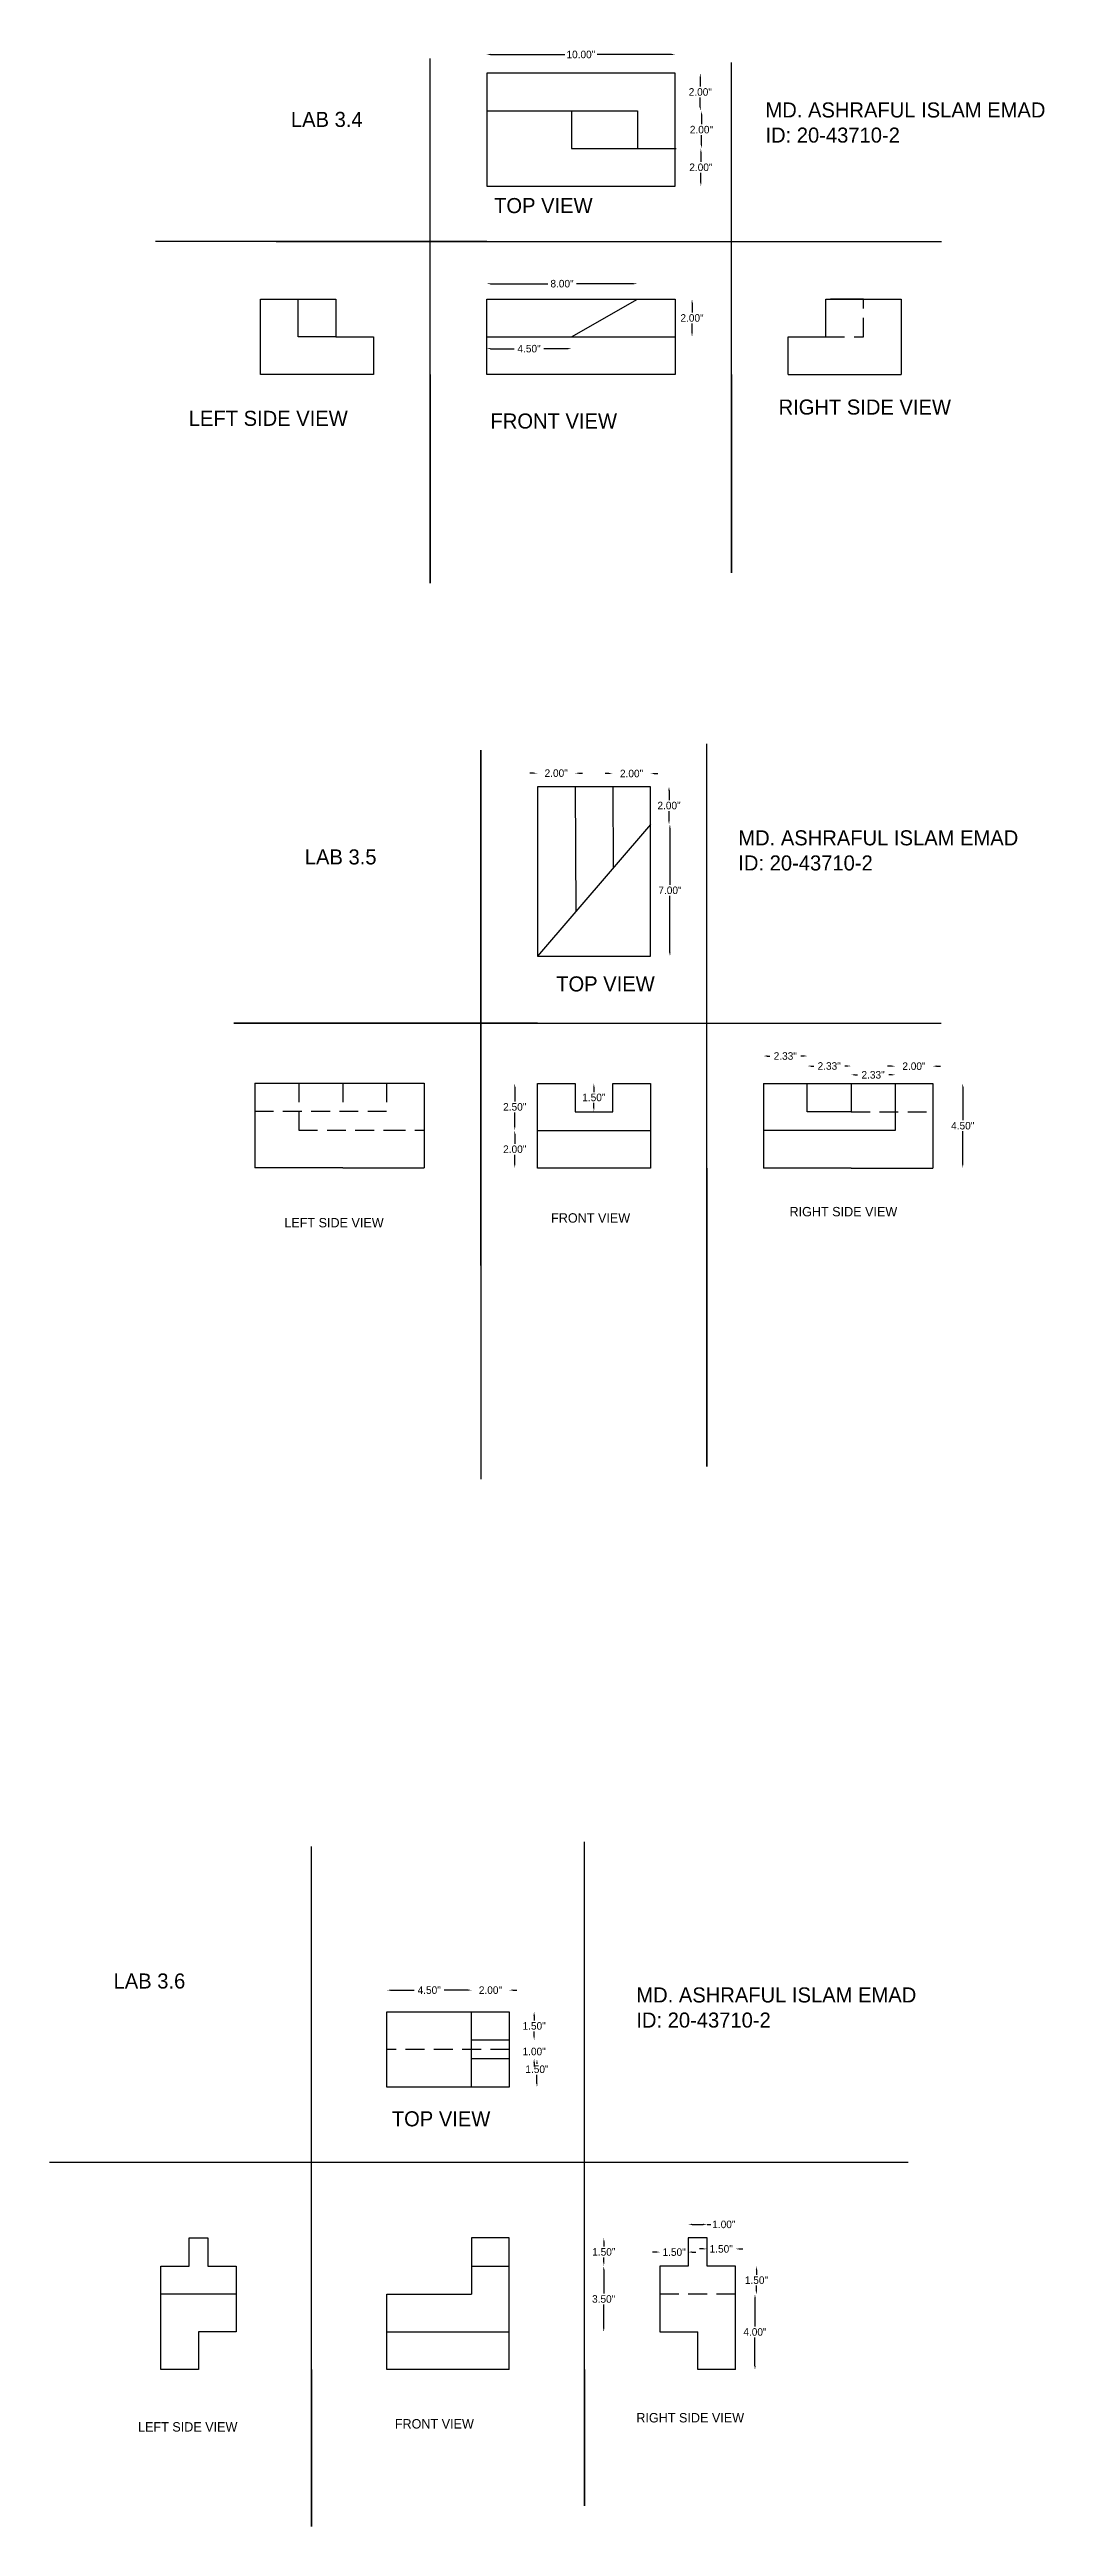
# Model space of a CAD drawing. Header units: inches. Extents: x 10 to 71, y -248 to 24.
# Drawn here: x 10.2 to 63, y -247.7 to -116.2 of the extents above; entities that cross this region are included whole.
import ezdxf

# ---------------------------------------------------------------- set-up
doc = ezdxf.new("R2010")
doc.units = ezdxf.units.IN
doc.header["$MEASUREMENT"] = 0
doc.linetypes.add('DASHEDX2', pattern=[1.5, 1, -0.5])
doc.dimstyles.get("Standard").update_dxf_attribs({"dimtxt": 0.4, "dimasz": 0.2, "dimexe": 0.18, "dimexo": 0.0625, "dimgap": 0.09, "dimtad": 0, "dimtih": 1, "dimtoh": 1, "dimzin": 0, "dimdsep": 46, "dimlunit": 3, "dimtxsty": 'Standard', "dimcen": 0.09, "dimse1": 1, "dimse2": 1, "dimclrt": 3, "dimadec": 0, "dimazin": 0, "dimtfac": 1, "dimtofl": 0, "dimtmove": 0, "dimatfit": 3, "dimfxl": 1, "dimtfillclr": 5, "dimtolj": 1, "dimtzin": 0, "dimarcsym": 0})

# ---------------------------------------------------------------- blocks, each defined once
blk = doc.blocks.new('*D16')
at = {"color": 0, "lineweight": -2}
for p, q in [((44.29, -129.65), (44.29, -130.16)), ((44.29, -131.25), (44.29, -130.74))]:
    blk.add_line(p, q, dxfattribs=at)
at = {"color": 0}
for points in [[(44.26, -129.65), (44.32, -129.65), (44.29, -129.45)], [(44.26, -131.25), (44.32, -131.25), (44.29, -131.45)]]:
    blk.add_solid(points, dxfattribs=at)
at = {"layer": 'Defpoints', "color": 0}
for p in [(43.39, -129.45), (43.39, -131.45), (44.29, -131.45)]:
    blk.add_point(p, dxfattribs=at)
at = {"color": 3, "insert": (44.29, -130.45), "char_height": 0.4, "attachment_point": 5}
blk.add_mtext('\\A1;2.00"', dxfattribs=at)
blk = doc.blocks.new('*D18')
at = {"color": 0, "lineweight": -2}
for p, q in [((33.59, -128.63), (36.63, -128.63)), ((41.19, -128.63), (38.15, -128.63))]:
    blk.add_line(p, q, dxfattribs=at)
at = {"color": 0}
for points in [[(33.59, -128.6), (33.59, -128.66), (33.39, -128.63)], [(41.19, -128.6), (41.19, -128.66), (41.39, -128.63)]]:
    blk.add_solid(points, dxfattribs=at)
at = {"layer": 'Defpoints', "color": 0}
for p in [(41.39, -128.63), (33.39, -129.45), (41.39, -129.45)]:
    blk.add_point(p, dxfattribs=at)
at = {"color": 3, "insert": (37.39, -128.63), "char_height": 0.4, "attachment_point": 5}
blk.add_mtext('\\A1;8.00"', dxfattribs=at)
blk = doc.blocks.new('*D19')
at = {"color": 0, "lineweight": -2}
for p, q in [((33.59, -132.08), (34.85, -132.08)), ((37.69, -132.08), (36.43, -132.08))]:
    blk.add_line(p, q, dxfattribs=at)
at = {"color": 0}
for points in [[(33.59, -132.04), (33.59, -132.11), (33.39, -132.08)], [(37.69, -132.04), (37.69, -132.11), (37.89, -132.08)]]:
    blk.add_solid(points, dxfattribs=at)
at = {"layer": 'Defpoints', "color": 0}
for p in [(33.39, -131.45), (37.89, -131.45), (37.89, -132.08)]:
    blk.add_point(p, dxfattribs=at)
at = {"color": 3, "insert": (35.64, -132.08), "char_height": 0.4, "attachment_point": 5}
blk.add_mtext('\\A1;4.50"', dxfattribs=at)
blk = doc.blocks.new('*D20')
at = {"color": 0, "lineweight": -2}
for p, q in [((33.59, -116.46), (37.53, -116.46)), ((43.19, -116.46), (39.25, -116.46))]:
    blk.add_line(p, q, dxfattribs=at)
at = {"color": 0}
for points in [[(33.59, -116.42), (33.59, -116.49), (33.39, -116.46)], [(43.19, -116.42), (43.19, -116.49), (43.39, -116.46)]]:
    blk.add_solid(points, dxfattribs=at)
at = {"layer": 'Defpoints', "color": 0}
for p in [(43.39, -116.46), (33.39, -117.45), (43.39, -117.45)]:
    blk.add_point(p, dxfattribs=at)
at = {"color": 3, "insert": (38.39, -116.46), "char_height": 0.4, "attachment_point": 5}
blk.add_mtext('\\A1;10.00"', dxfattribs=at)
blk = doc.blocks.new('*D21')
at = {"color": 0, "lineweight": -2}
for p, q in [((44.73, -117.65), (44.73, -118.16)), ((44.73, -119.25), (44.73, -118.74))]:
    blk.add_line(p, q, dxfattribs=at)
at = {"color": 0}
for points in [[(44.7, -117.65), (44.76, -117.65), (44.73, -117.45)], [(44.7, -119.25), (44.76, -119.25), (44.73, -119.45)]]:
    blk.add_solid(points, dxfattribs=at)
at = {"layer": 'Defpoints', "color": 0}
for p in [(43.39, -117.45), (43.39, -119.45), (44.73, -119.45)]:
    blk.add_point(p, dxfattribs=at)
at = {"color": 3, "insert": (44.73, -118.45), "char_height": 0.4, "attachment_point": 5}
blk.add_mtext('\\A1;2.00"', dxfattribs=at)
blk = doc.blocks.new('*D22')
at = {"color": 0, "lineweight": -2}
for p, q in [((44.79, -119.65), (44.79, -120.16)), ((44.79, -121.25), (44.79, -120.74))]:
    blk.add_line(p, q, dxfattribs=at)
at = {"color": 0}
for points in [[(44.76, -119.65), (44.82, -119.65), (44.79, -119.45)], [(44.76, -121.25), (44.82, -121.25), (44.79, -121.45)]]:
    blk.add_solid(points, dxfattribs=at)
at = {"layer": 'Defpoints', "color": 0}
for p in [(43.45, -119.45), (43.39, -121.45), (44.79, -121.45)]:
    blk.add_point(p, dxfattribs=at)
at = {"color": 3, "insert": (44.79, -120.45), "char_height": 0.4, "attachment_point": 5}
blk.add_mtext('\\A1;2.00"', dxfattribs=at)
blk = doc.blocks.new('*D23')
at = {"color": 0, "lineweight": -2}
for p, q in [((44.76, -121.65), (44.76, -122.16)), ((44.76, -123.25), (44.76, -122.74))]:
    blk.add_line(p, q, dxfattribs=at)
at = {"color": 0}
for points in [[(44.73, -121.65), (44.79, -121.65), (44.76, -121.45)], [(44.73, -123.25), (44.79, -123.25), (44.76, -123.45)]]:
    blk.add_solid(points, dxfattribs=at)
at = {"layer": 'Defpoints', "color": 0}
for p in [(43.39, -121.45), (43.39, -123.45), (44.76, -123.45)]:
    blk.add_point(p, dxfattribs=at)
at = {"color": 3, "insert": (44.76, -122.45), "char_height": 0.4, "attachment_point": 5}
blk.add_mtext('\\A1;2.00"', dxfattribs=at)
blk = doc.blocks.new('*D45')
at = {"color": 0, "lineweight": -2}
for p, q in [((34.88, -171.29), (34.88, -172.05)), ((34.88, -173.39), (34.88, -172.63))]:
    blk.add_line(p, q, dxfattribs=at)
at = {"color": 0}
for points in [[(34.85, -171.29), (34.91, -171.29), (34.88, -171.09)], [(34.85, -173.39), (34.91, -173.39), (34.88, -173.59)]]:
    blk.add_solid(points, dxfattribs=at)
at = {"layer": 'Defpoints', "color": 0}
for p in [(36.08, -171.09), (34.88, -173.59), (36.08, -173.59)]:
    blk.add_point(p, dxfattribs=at)
at = {"color": 3, "insert": (34.88, -172.34), "char_height": 0.4, "attachment_point": 5}
blk.add_mtext('\\A1;2.50"', dxfattribs=at)
blk = doc.blocks.new('*D46')
at = {"color": 0, "lineweight": -2}
for p, q in [((34.88, -173.79), (34.88, -174.3)), ((34.88, -175.39), (34.88, -174.88))]:
    blk.add_line(p, q, dxfattribs=at)
at = {"color": 0}
for points in [[(34.85, -173.79), (34.91, -173.79), (34.88, -173.59)], [(34.85, -175.39), (34.91, -175.39), (34.88, -175.59)]]:
    blk.add_solid(points, dxfattribs=at)
at = {"layer": 'Defpoints', "color": 0}
for p in [(36.08, -173.59), (34.88, -175.59), (36.08, -175.59)]:
    blk.add_point(p, dxfattribs=at)
at = {"color": 3, "insert": (34.88, -174.59), "char_height": 0.4, "attachment_point": 5}
blk.add_mtext('\\A1;2.00"', dxfattribs=at)
blk = doc.blocks.new('*D47')
at = {"color": 0, "lineweight": -2}
for p, q in [((39.08, -171.29), (39.08, -171.55)), ((39.08, -172.39), (39.08, -172.13))]:
    blk.add_line(p, q, dxfattribs=at)
at = {"color": 0}
for points in [[(39.05, -171.29), (39.11, -171.29), (39.08, -171.09)], [(39.05, -172.39), (39.11, -172.39), (39.08, -172.59)]]:
    blk.add_solid(points, dxfattribs=at)
at = {"layer": 'Defpoints', "color": 0}
for p in [(38.08, -171.09), (38.08, -172.59), (39.08, -172.59)]:
    blk.add_point(p, dxfattribs=at)
at = {"color": 3, "insert": (39.08, -171.84), "char_height": 0.4, "attachment_point": 5}
blk.add_mtext('\\A1;1.50"', dxfattribs=at)
blk = doc.blocks.new('*D55')
at = {"color": 0, "lineweight": -2}
for p, q in [((50.61, -170.17), (50.75, -170.17)), ((52.54, -170.17), (52.4, -170.17))]:
    blk.add_line(p, q, dxfattribs=at)
at = {"color": 0}
for points in [[(50.61, -170.14), (50.61, -170.2), (50.41, -170.17)], [(52.54, -170.14), (52.54, -170.2), (52.74, -170.17)]]:
    blk.add_solid(points, dxfattribs=at)
at = {"layer": 'Defpoints', "color": 0}
for p in [(50.41, -170.17), (50.41, -170.17), (52.74, -171.09)]:
    blk.add_point(p, dxfattribs=at)
at = {"color": 3, "insert": (51.57, -170.17), "char_height": 0.4, "attachment_point": 5}
blk.add_mtext('\\A1;2.33"', dxfattribs=at)
blk = doc.blocks.new('*D56')
at = {"color": 0, "lineweight": -2}
for p, q in [((48.28, -169.64), (48.42, -169.64)), ((50.21, -169.64), (50.07, -169.64))]:
    blk.add_line(p, q, dxfattribs=at)
at = {"color": 0}
for points in [[(48.28, -169.6), (48.28, -169.67), (48.08, -169.64)], [(50.21, -169.6), (50.21, -169.67), (50.41, -169.64)]]:
    blk.add_solid(points, dxfattribs=at)
at = {"layer": 'Defpoints', "color": 0}
for p in [(48.08, -169.64), (48.08, -171.09), (50.41, -171.09)]:
    blk.add_point(p, dxfattribs=at)
at = {"color": 3, "insert": (49.24, -169.64), "char_height": 0.4, "attachment_point": 5}
blk.add_mtext('\\A1;2.33"', dxfattribs=at)
blk = doc.blocks.new('*D57')
at = {"color": 0, "lineweight": -2}
for p, q in [((52.94, -170.64), (53.08, -170.64)), ((54.87, -170.64), (54.73, -170.64))]:
    blk.add_line(p, q, dxfattribs=at)
at = {"color": 0}
for points in [[(52.94, -170.6), (52.94, -170.67), (52.74, -170.64)], [(54.87, -170.6), (54.87, -170.67), (55.07, -170.64)]]:
    blk.add_solid(points, dxfattribs=at)
at = {"layer": 'Defpoints', "color": 0}
for p in [(55.07, -170.64), (52.74, -171.09), (55.07, -171.09)]:
    blk.add_point(p, dxfattribs=at)
at = {"color": 3, "insert": (53.9, -170.64), "char_height": 0.4, "attachment_point": 5}
blk.add_mtext('\\A1;2.33"', dxfattribs=at)
blk = doc.blocks.new('*D59')
at = {"color": 0, "lineweight": -2}
for p, q in [((58.66, -171.29), (58.66, -173.05)), ((58.66, -175.39), (58.66, -173.63))]:
    blk.add_line(p, q, dxfattribs=at)
at = {"color": 0}
for points in [[(58.63, -171.29), (58.69, -171.29), (58.66, -171.09)], [(58.63, -175.39), (58.69, -175.39), (58.66, -175.59)]]:
    blk.add_solid(points, dxfattribs=at)
at = {"layer": 'Defpoints', "color": 0}
for p in [(57.07, -171.09), (57.07, -175.59), (58.66, -175.59)]:
    blk.add_point(p, dxfattribs=at)
at = {"color": 3, "insert": (58.66, -173.34), "char_height": 0.4, "attachment_point": 5}
blk.add_mtext('\\A1;4.50"', dxfattribs=at)
blk = doc.blocks.new('*D60')
at = {"color": 0, "lineweight": -2}
for p, q in [((35.88, -154.62), (35.68, -154.62)), ((38.28, -154.62), (38.48, -154.62))]:
    blk.add_line(p, q, dxfattribs=at)
at = {"color": 0}
for points in [[(35.88, -154.59), (35.88, -154.65), (36.08, -154.62)], [(38.28, -154.59), (38.28, -154.65), (38.08, -154.62)]]:
    blk.add_solid(points, dxfattribs=at)
at = {"layer": 'Defpoints', "color": 0}
for p in [(38.08, -154.62), (36.08, -155.34), (38.08, -155.34)]:
    blk.add_point(p, dxfattribs=at)
at = {"color": 3, "insert": (37.08, -154.62), "char_height": 0.4, "attachment_point": 5}
blk.add_mtext('\\A1;2.00"', dxfattribs=at)
blk = doc.blocks.new('*D61')
at = {"color": 0, "lineweight": -2}
for p, q in [((39.88, -154.64), (39.68, -154.64)), ((42.28, -154.64), (42.48, -154.64))]:
    blk.add_line(p, q, dxfattribs=at)
at = {"color": 0}
for points in [[(39.88, -154.61), (39.88, -154.67), (40.08, -154.64)], [(42.28, -154.61), (42.28, -154.67), (42.08, -154.64)]]:
    blk.add_solid(points, dxfattribs=at)
at = {"layer": 'Defpoints', "color": 0}
for p in [(42.08, -154.64), (40.08, -155.34), (42.08, -155.34)]:
    blk.add_point(p, dxfattribs=at)
at = {"color": 3, "insert": (41.08, -154.64), "char_height": 0.4, "attachment_point": 5}
blk.add_mtext('\\A1;2.00"', dxfattribs=at)
blk = doc.blocks.new('*D62')
at = {"color": 0, "lineweight": -2}
for p, q in [((43.07, -155.54), (43.07, -156.05)), ((43.07, -157.14), (43.07, -156.63))]:
    blk.add_line(p, q, dxfattribs=at)
at = {"color": 0}
for points in [[(43.03, -155.54), (43.1, -155.54), (43.07, -155.34)], [(43.03, -157.14), (43.1, -157.14), (43.07, -157.34)]]:
    blk.add_solid(points, dxfattribs=at)
at = {"layer": 'Defpoints', "color": 0}
for p in [(42.08, -155.34), (42.08, -157.34), (43.07, -157.34)]:
    blk.add_point(p, dxfattribs=at)
at = {"color": 3, "insert": (43.07, -156.34), "char_height": 0.4, "attachment_point": 5}
blk.add_mtext('\\A1;2.00"', dxfattribs=at)
blk = doc.blocks.new('*D63')
at = {"color": 0, "lineweight": -2}
for p, q in [((43.12, -157.54), (43.12, -160.55)), ((43.12, -164.14), (43.12, -161.13))]:
    blk.add_line(p, q, dxfattribs=at)
at = {"color": 0}
for points in [[(43.08, -157.54), (43.15, -157.54), (43.12, -157.34)], [(43.08, -164.14), (43.15, -164.14), (43.12, -164.34)]]:
    blk.add_solid(points, dxfattribs=at)
at = {"layer": 'Defpoints', "color": 0}
for p in [(42.08, -157.34), (43.12, -157.34), (42.08, -164.34)]:
    blk.add_point(p, dxfattribs=at)
at = {"color": 3, "insert": (43.12, -160.84), "char_height": 0.4, "attachment_point": 5}
blk.add_mtext('\\A1;7.00"', dxfattribs=at)
blk = doc.blocks.new('*D73')
at = {"color": 0, "lineweight": -2}
for p, q in [((54.87, -170.18), (54.67, -170.18)), ((57.27, -170.18), (57.47, -170.18))]:
    blk.add_line(p, q, dxfattribs=at)
at = {"color": 0}
for points in [[(54.87, -170.14), (54.87, -170.21), (55.07, -170.18)], [(57.27, -170.14), (57.27, -170.21), (57.07, -170.18)]]:
    blk.add_solid(points, dxfattribs=at)
at = {"layer": 'Defpoints', "color": 0}
for p in [(57.07, -170.18), (55.07, -171.09), (57.07, -171.09)]:
    blk.add_point(p, dxfattribs=at)
at = {"color": 3, "insert": (56.07, -170.18), "char_height": 0.4, "attachment_point": 5}
blk.add_mtext('\\A1;2.00"', dxfattribs=at)
blk = doc.blocks.new('*D79')
at = {"color": 0, "lineweight": -2}
for p, q in [((47.63, -235.59), (47.63, -237.1)), ((47.63, -239.19), (47.63, -237.68))]:
    blk.add_line(p, q, dxfattribs=at)
at = {"color": 0}
for points in [[(47.6, -235.59), (47.67, -235.59), (47.63, -235.39)], [(47.6, -239.19), (47.67, -239.19), (47.63, -239.39)]]:
    blk.add_solid(points, dxfattribs=at)
at = {"layer": 'Defpoints', "color": 0}
for p in [(46.59, -235.39), (47.63, -235.39), (46.59, -239.39)]:
    blk.add_point(p, dxfattribs=at)
at = {"color": 3, "insert": (47.63, -237.39), "char_height": 0.4, "attachment_point": 5}
blk.add_mtext('\\A1;4.00"', dxfattribs=at)
blk = doc.blocks.new('*D80')
at = {"color": 0, "lineweight": -2}
for p, q in [((47.71, -234.09), (47.71, -234.35)), ((47.71, -235.19), (47.71, -234.93))]:
    blk.add_line(p, q, dxfattribs=at)
at = {"color": 0}
for points in [[(47.67, -234.09), (47.74, -234.09), (47.71, -233.89)], [(47.67, -235.19), (47.74, -235.19), (47.71, -235.39)]]:
    blk.add_solid(points, dxfattribs=at)
at = {"layer": 'Defpoints', "color": 0}
for p in [(46.59, -233.89), (47.71, -233.89), (46.59, -235.39)]:
    blk.add_point(p, dxfattribs=at)
at = {"color": 3, "insert": (47.71, -234.64), "char_height": 0.4, "attachment_point": 5}
blk.add_mtext('\\A1;1.50"', dxfattribs=at)
blk = doc.blocks.new('*D82')
at = {"color": 0, "lineweight": -2}
for p, q in [((44.89, -232.98), (44.69, -232.98)), ((46.79, -232.98), (46.99, -232.98))]:
    blk.add_line(p, q, dxfattribs=at)
at = {"color": 0}
for points in [[(44.89, -232.95), (44.89, -233.01), (45.09, -232.98)], [(46.79, -232.95), (46.79, -233.01), (46.59, -232.98)]]:
    blk.add_solid(points, dxfattribs=at)
at = {"layer": 'Defpoints', "color": 0}
for p in [(45.09, -233.89), (46.59, -232.98), (46.59, -233.89)]:
    blk.add_point(p, dxfattribs=at)
at = {"color": 3, "insert": (45.84, -232.98), "char_height": 0.4, "attachment_point": 5}
blk.add_mtext('\\A1;1.50"', dxfattribs=at)
blk = doc.blocks.new('*D83')
at = {"color": 0, "lineweight": -2}
for p, q in [((44.29, -231.68), (44.89, -231.68)), ((45.09, -231.68), (45.29, -231.68))]:
    blk.add_line(p, q, dxfattribs=at)
at = {"color": 0}
for points in [[(44.29, -231.64), (44.29, -231.71), (44.09, -231.68)], [(44.89, -231.64), (44.89, -231.71), (45.09, -231.68)]]:
    blk.add_solid(points, dxfattribs=at)
at = {"layer": 'Defpoints', "color": 0}
for p in [(44.09, -232.39), (45.09, -231.68), (45.09, -232.39)]:
    blk.add_point(p, dxfattribs=at)
at = {"color": 3, "insert": (45.98, -231.68), "char_height": 0.4, "attachment_point": 5}
blk.add_mtext('\\A1;1.00"', dxfattribs=at)
blk = doc.blocks.new('*D84')
at = {"color": 0, "lineweight": -2}
for p, q in [((42.39, -233.15), (42.19, -233.15)), ((44.29, -233.15), (44.49, -233.15))]:
    blk.add_line(p, q, dxfattribs=at)
at = {"color": 0}
for points in [[(42.39, -233.11), (42.39, -233.18), (42.59, -233.15)], [(44.29, -233.11), (44.29, -233.18), (44.09, -233.15)]]:
    blk.add_solid(points, dxfattribs=at)
at = {"layer": 'Defpoints', "color": 0}
for p in [(42.59, -233.15), (42.59, -233.89), (44.09, -233.89)]:
    blk.add_point(p, dxfattribs=at)
at = {"color": 3, "insert": (43.34, -233.15), "char_height": 0.4, "attachment_point": 5}
blk.add_mtext('\\A1;1.50"', dxfattribs=at)
blk = doc.blocks.new('*D85')
at = {"color": 0, "lineweight": -2}
for p, q in [((39.61, -232.59), (39.61, -232.85)), ((39.61, -233.69), (39.61, -233.43))]:
    blk.add_line(p, q, dxfattribs=at)
at = {"color": 0}
for points in [[(39.58, -232.59), (39.64, -232.59), (39.61, -232.39)], [(39.58, -233.69), (39.64, -233.69), (39.61, -233.89)]]:
    blk.add_solid(points, dxfattribs=at)
at = {"layer": 'Defpoints', "color": 0}
for p in [(39.61, -232.39), (44.09, -232.39), (44.09, -233.89)]:
    blk.add_point(p, dxfattribs=at)
at = {"color": 3, "insert": (39.61, -233.14), "char_height": 0.4, "attachment_point": 5}
blk.add_mtext('\\A1;1.50"', dxfattribs=at)
blk = doc.blocks.new('*D86')
at = {"color": 0, "lineweight": -2}
for p, q in [((39.6, -234.09), (39.6, -235.35)), ((39.6, -237.19), (39.6, -235.93))]:
    blk.add_line(p, q, dxfattribs=at)
at = {"color": 0}
for points in [[(39.57, -234.09), (39.64, -234.09), (39.6, -233.89)], [(39.57, -237.19), (39.64, -237.19), (39.6, -237.39)]]:
    blk.add_solid(points, dxfattribs=at)
at = {"layer": 'Defpoints', "color": 0}
for p in [(42.59, -233.89), (39.6, -237.39), (42.59, -237.39)]:
    blk.add_point(p, dxfattribs=at)
at = {"color": 3, "insert": (39.6, -235.64), "char_height": 0.4, "attachment_point": 5}
blk.add_mtext('\\A1;3.50"', dxfattribs=at)
blk = doc.blocks.new('*D90')
at = {"color": 0, "lineweight": -2}
for p, q in [((35.91, -220.59), (35.91, -220.85)), ((35.91, -221.69), (35.91, -221.43))]:
    blk.add_line(p, q, dxfattribs=at)
at = {"color": 0}
for points in [[(35.87, -220.59), (35.94, -220.59), (35.91, -220.39)], [(35.87, -221.69), (35.94, -221.69), (35.91, -221.89)]]:
    blk.add_solid(points, dxfattribs=at)
at = {"layer": 'Defpoints', "color": 0}
for p in [(34.59, -220.39), (34.59, -221.89), (35.91, -221.89)]:
    blk.add_point(p, dxfattribs=at)
at = {"color": 3, "insert": (35.91, -221.14), "char_height": 0.4, "attachment_point": 5}
blk.add_mtext('\\A1;1.50"', dxfattribs=at)
blk = doc.blocks.new('*D92')
at = {"color": 0, "lineweight": -2}
for p, q in [((36.06, -223.09), (36.06, -223.15)), ((36.06, -224.19), (36.06, -223.73))]:
    blk.add_line(p, q, dxfattribs=at)
at = {"color": 0}
for points in [[(36.03, -223.09), (36.09, -223.09), (36.06, -222.89)], [(36.03, -224.19), (36.09, -224.19), (36.06, -224.39)]]:
    blk.add_solid(points, dxfattribs=at)
at = {"layer": 'Defpoints', "color": 0}
for p in [(34.59, -222.89), (36.06, -222.89), (34.59, -224.39)]:
    blk.add_point(p, dxfattribs=at)
at = {"color": 3, "insert": (36.06, -223.44), "char_height": 0.4, "attachment_point": 5}
blk.add_mtext('\\A1;1.50"', dxfattribs=at)
blk = doc.blocks.new('*D95')
at = {"color": 0, "lineweight": -2}
for p, q in [((35.91, -221.69), (35.91, -221.49)), ((35.91, -223.09), (35.91, -223.29))]:
    blk.add_line(p, q, dxfattribs=at)
at = {"color": 0}
for points in [[(35.87, -221.69), (35.94, -221.69), (35.91, -221.89)], [(35.87, -223.09), (35.94, -223.09), (35.91, -222.89)]]:
    blk.add_solid(points, dxfattribs=at)
at = {"layer": 'Defpoints', "color": 0}
for p in [(34.59, -221.89), (34.59, -222.89), (35.91, -222.89)]:
    blk.add_point(p, dxfattribs=at)
at = {"color": 3, "insert": (35.91, -222.5), "char_height": 0.4, "attachment_point": 5}
blk.add_mtext('\\A1;1.00"', dxfattribs=at)
blk = doc.blocks.new('*D96')
at = {"color": 0, "lineweight": -2}
for p, q in [((28.29, -219.24), (29.55, -219.24)), ((32.39, -219.24), (31.13, -219.24))]:
    blk.add_line(p, q, dxfattribs=at)
at = {"color": 0}
for points in [[(28.29, -219.21), (28.29, -219.27), (28.09, -219.24)], [(32.39, -219.21), (32.39, -219.27), (32.59, -219.24)]]:
    blk.add_solid(points, dxfattribs=at)
at = {"layer": 'Defpoints', "color": 0}
for p in [(32.59, -219.24), (28.09, -220.39), (32.59, -220.39)]:
    blk.add_point(p, dxfattribs=at)
at = {"color": 3, "insert": (30.34, -219.24), "char_height": 0.4, "attachment_point": 5}
blk.add_mtext('\\A1;4.50"', dxfattribs=at)
blk = doc.blocks.new('*D97')
at = {"color": 0, "lineweight": -2}
for p, q in [((32.39, -219.24), (32.19, -219.24)), ((34.79, -219.24), (34.99, -219.24))]:
    blk.add_line(p, q, dxfattribs=at)
at = {"color": 0}
for points in [[(32.39, -219.2), (32.39, -219.27), (32.59, -219.24)], [(34.79, -219.2), (34.79, -219.27), (34.59, -219.24)]]:
    blk.add_solid(points, dxfattribs=at)
at = {"layer": 'Defpoints', "color": 0}
for p in [(34.59, -219.24), (32.59, -220.39), (34.59, -220.39)]:
    blk.add_point(p, dxfattribs=at)
at = {"color": 3, "insert": (33.59, -219.24), "char_height": 0.4, "attachment_point": 5}
blk.add_mtext('\\A1;2.00"', dxfattribs=at)

msp = doc.modelspace()

# ---------------------------------------------------------------- linework, layer by layer
for p, q in [((30.39, -121.947), (30.39, -116.663)), ((46.39, -120.36), (46.39, -116.885)), ((41.39, -117.446), (33.39, -117.446)), ((33.39, -117.446), (33.39, -119.446)), ((43.39, -117.446), (41.39, -117.446)), ((43.39, -119.446), (43.39, -117.446)), ((33.39, -119.446), (33.39, -123.446)), ((33.39, -119.446), (37.89, -119.446)), ((37.89, -119.446), (41.39, -119.446)), ((37.89, -119.446), (37.89, -121.446)), ((41.39, -119.446), (41.39, -121.446)), ((43.39, -121.446), (43.39, -119.446)), ((46.39, -143.977), (46.39, -120.36)), ((30.39, -144.524), (30.39, -121.947)), ((37.89, -121.446), (41.39, -121.446)), ((41.39, -121.446), (43.453, -121.446)), ((43.39, -123.446), (43.39, -121.446)), ((33.39, -123.446), (33.39, -123.446)), ((33.39, -123.446), (41.39, -123.446)), ((41.39, -123.446), (43.39, -123.446)), ((22.221, -126.384), (15.814, -126.384)), ((33.39, -126.384), (22.221, -126.384)), ((22.221, -126.384), (52.472, -126.384)), ((52.472, -126.384), (57.529, -126.384)), ((21.39, -131.446), (21.39, -129.446)), ((21.39, -129.446), (23.39, -129.446)), ((23.39, -129.446), (25.39, -129.446)), ((23.39, -131.446), (23.39, -129.446)), ((25.39, -129.446), (25.39, -131.446)), ((33.39, -129.446), (41.39, -129.446)), ((33.39, -131.446), (33.39, -129.446)), ((37.89, -131.446), (41.39, -129.446)), ((41.39, -129.446), (43.39, -129.446)), ((43.39, -129.446), (43.39, -131.446)), ((51.39, -131.446), (51.39, -129.446)), ((51.39, -129.446), (53.39, -129.446)), ((53.39, -129.446), (51.641, -129.446)), ((53.39, -129.446), (55.39, -129.446)), ((55.39, -129.446), (55.39, -129.446)), ((55.39, -129.446), (55.39, -131.446)), ((21.39, -133.446), (21.39, -131.446)), ((25.39, -131.446), (23.39, -131.446)), ((25.39, -131.446), (27.39, -131.446)), ((27.39, -131.446), (27.39, -133.446)), ((33.39, -133.446), (33.39, -131.446)), ((33.39, -131.446), (37.89, -131.446)), ((37.89, -131.446), (43.39, -131.446)), ((43.39, -131.446), (43.39, -133.446)), ((49.39, -133.446), (49.39, -131.446)), ((49.39, -131.446), (51.39, -131.446)), ((55.39, -131.446), (55.39, -133.446)), ((27.39, -133.446), (21.39, -133.446)), ((30.39, -133.446), (30.39, -144.524)), ((41.39, -133.446), (33.39, -133.446)), ((43.39, -133.446), (41.39, -133.446)), ((46.39, -133.446), (46.39, -143.977)), ((49.39, -133.446), (55.39, -133.446)), ((33.08, -180.768), (33.08, -153.391)), ((33.08, -153.391), (33.08, -192.1)), ((45.08, -191.438), (45.08, -153.06)), ((38.08, -155.338), (36.08, -155.338)), ((36.08, -155.338), (36.08, -164.338)), ((40.08, -155.338), (38.08, -155.338)), ((38.08, -155.338), (38.12, -161.957)), ((42.08, -155.338), (40.08, -155.338)), ((40.08, -155.338), (40.111, -159.634)), ((42.08, -157.338), (42.08, -155.338)), ((42.08, -157.338), (36.08, -164.338)), ((42.08, -164.338), (42.08, -157.338)), ((36.08, -164.338), (38.08, -164.338)), ((38.08, -164.338), (40.08, -164.338)), ((40.08, -164.338), (42.08, -164.338)), ((36.08, -167.894), (19.962, -167.894)), ((19.962, -167.894), (57.517, -167.894)), ((21.087, -171.081), (23.417, -171.081)), ((21.087, -171.081), (21.087, -173.581)), ((23.417, -171.081), (25.747, -171.081)), ((25.747, -171.081), (25.747, -171.081)), ((25.747, -171.081), (28.077, -171.081)), ((28.077, -171.081), (30.077, -171.081)), ((30.077, -171.081), (30.077, -172.581)), ((36.08, -173.594), (36.08, -171.094)), ((36.08, -171.094), (38.08, -171.094)), ((38.08, -171.094), (38.08, -172.594)), ((40.08, -172.594), (40.08, -171.094)), ((40.08, -171.094), (42.08, -171.094)), ((42.08, -171.094), (42.08, -173.594)), ((48.08, -171.094), (50.41, -171.094)), ((48.08, -171.094), (48.08, -173.594)), ((50.41, -171.094), (52.74, -171.094)), ((50.41, -172.594), (50.41, -171.094)), ((52.74, -171.094), (52.74, -171.094)), ((52.74, -171.094), (55.07, -171.094)), ((52.74, -171.094), (52.74, -172.594)), ((55.07, -171.094), (57.07, -171.094)), ((55.07, -171.094), (55.07, -173.594)), ((57.07, -171.094), (57.07, -172.594)), ((21.087, -173.581), (21.087, -175.581)), ((28.077, -172.581), (28.077, -172.581)), ((30.077, -172.581), (30.077, -175.581)), ((36.08, -175.594), (36.08, -173.594)), ((36.08, -173.594), (42.08, -173.594)), ((38.08, -172.594), (40.08, -172.594)), ((42.08, -173.594), (42.08, -175.594)), ((48.08, -173.594), (48.08, -175.594)), ((55.07, -173.594), (48.08, -173.594)), ((52.74, -172.594), (50.41, -172.594)), ((57.07, -172.594), (57.07, -175.594)), ((23.417, -175.581), (21.087, -175.581)), ((21.087, -175.581), (21.087, -175.581)), ((21.087, -175.581), (21.087, -175.581)), ((25.747, -175.581), (23.417, -175.581)), ((25.747, -175.581), (28.077, -175.581)), ((28.077, -175.581), (30.077, -175.581)), ((33.08, -175.594), (33.08, -180.768)), ((42.08, -175.594), (36.08, -175.594)), ((45.08, -175.594), (45.08, -191.438)), ((50.41, -175.594), (48.08, -175.594)), ((48.08, -175.594), (48.08, -175.594)), ((48.08, -175.594), (48.08, -175.594)), ((52.74, -175.594), (50.41, -175.594)), ((52.74, -175.594), (55.07, -175.594)), ((55.07, -175.594), (57.07, -175.594)), ((24.09, -247.717), (24.09, -211.617)), ((38.59, -222.388), (38.59, -211.364)), ((28.09, -224.391), (28.09, -220.391)), ((28.09, -220.391), (32.59, -220.391)), ((32.59, -220.391), (34.59, -220.391)), ((32.59, -224.391), (32.59, -220.391)), ((34.59, -220.391), (34.59, -221.891)), ((34.59, -221.891), (32.59, -221.891)), ((34.59, -221.891), (34.59, -222.891)), ((34.59, -222.891), (32.59, -222.891)), ((34.59, -222.891), (34.59, -224.391)), ((38.59, -246.617), (38.59, -222.388)), ((32.59, -224.391), (28.09, -224.391)), ((34.59, -224.391), (32.59, -224.391)), ((55.771, -228.391), (10.188, -228.391)), ((17.59, -233.891), (17.59, -232.391)), ((17.59, -232.391), (18.59, -232.391)), ((18.59, -232.391), (18.59, -233.891)), ((34.59, -232.391), (32.59, -232.391)), ((32.59, -232.391), (32.59, -233.891)), ((34.59, -233.891), (34.59, -232.391)), ((45.09, -232.391), (44.09, -232.391)), ((44.09, -232.391), (44.09, -233.891)), ((45.09, -233.891), (45.09, -232.391)), ((16.09, -235.391), (16.09, -233.891)), ((16.09, -233.891), (17.59, -233.891)), ((18.59, -233.891), (20.09, -233.891)), ((20.09, -233.891), (20.09, -235.391)), ((32.59, -233.891), (34.59, -233.891)), ((32.59, -233.891), (32.59, -235.391)), ((34.59, -235.391), (34.59, -233.891)), ((44.09, -233.891), (42.59, -233.891)), ((42.59, -233.891), (42.59, -237.391)), ((46.59, -233.891), (45.09, -233.891)), ((46.59, -235.391), (46.59, -233.891)), ((16.09, -239.391), (16.09, -235.391)), ((20.09, -235.391), (16.09, -235.391)), ((20.09, -235.391), (20.09, -237.391)), ((28.09, -237.391), (28.09, -235.391)), ((28.09, -235.391), (32.59, -235.391)), ((34.59, -239.391), (34.59, -235.391)), ((46.59, -239.391), (46.59, -235.391)), ((20.09, -237.391), (18.09, -237.391)), ((18.09, -237.391), (18.09, -239.391)), ((28.09, -239.391), (28.09, -237.391)), ((28.09, -237.391), (34.59, -237.391)), ((42.59, -237.391), (44.59, -237.391)), ((44.59, -239.391), (44.59, -237.391)), ((18.09, -239.391), (16.09, -239.391)), ((24.09, -239.391), (24.09, -247.717)), ((32.59, -239.391), (28.09, -239.391)), ((34.59, -239.391), (32.59, -239.391)), ((38.59, -239.391), (38.59, -246.617)), ((46.59, -239.391), (44.59, -239.391))]:
    msp.add_line(p, q)
at = {"linetype": 'DASHEDX2'}
for p, q in [((53.39, -131.446), (53.39, -129.446)), ((51.39, -131.446), (53.39, -131.446)), ((23.417, -171.081), (23.417, -173.581)), ((25.747, -171.081), (25.747, -172.581)), ((28.077, -171.081), (28.077, -172.581)), ((28.077, -172.581), (21.087, -172.581)), ((23.417, -173.581), (28.413, -173.581)), ((28.077, -173.581), (30.077, -173.581)), ((52.74, -172.594), (57.07, -172.594)), ((34.59, -222.391), (28.09, -222.391)), ((46.59, -235.391), (42.59, -235.391))]:
    msp.add_line(p, q, dxfattribs=at)

# ---------------------------------------------------------------- texts
at = {"attachment_point": 1}
for s, insert, char_height, width in [('LAB 3.4', (22.999, -119.505), 0.8, 7.73278), ('MD. ASHRAFUL ISLAM EMAD\\PID: 20-43710-2', (48.187, -119.004), 0.8, 16.23263), ('TOP VIEW', (33.783, -124.08), 0.8, 6.74775), ('LEFT SIDE VIEW', (17.575, -135.378), 0.8, 14.46105), ('RIGHT SIDE VIEW', (48.883, -134.779), 0.8, 12.06313), ('FRONT VIEW', (33.593, -135.52), 0.8, 10.12604), ('MD. ASHRAFUL ISLAM EMAD\\PID: 20-43710-2', (46.746, -157.653), 0.8, 16.23263), ('LAB 3.5', (23.737, -158.666), 0.8, 7.73278), ('TOP VIEW', (37.08, -165.409), 0.8, 6.74775), ('LEFT SIDE VIEW', (22.648, -178.238), 0.5, 8.47496), ('FRONT VIEW', (36.81, -177.987), 0.5, 8.50589), ('RIGHT SIDE VIEW', (49.463, -177.652), 0.5, 8.33395), ('LAB 3.6', (13.586, -218.354), 0.8, 7.73278), ('MD. ASHRAFUL ISLAM EMAD\\PID: 20-43710-2', (41.333, -219.094), 0.8, 16.23263), ('TOP VIEW', (28.355, -225.671), 0.8, 6.74775), ('RIGHT SIDE VIEW', (41.333, -241.693), 0.5, 8.33395), ('LEFT SIDE VIEW', (14.884, -242.179), 0.5, 8.47496), ('FRONT VIEW', (28.514, -242.017), 0.5, 8.50589)]:
    msp.add_mtext(s, dxfattribs=dict(at, insert=insert, char_height=char_height, width=width))

# ---------------------------------------------------------------- dimensions: what is measured, and where the dimension line sits
for base, p1, p2, picture, middle in [((43.39, -116.458), (33.39, -117.446), (43.39, -117.446), '*D20', (38.39, -116.458)), ((41.39, -128.629), (33.39, -129.446), (41.39, -129.446), '*D18', (37.39, -128.629)), ((37.89, -132.076), (33.39, -131.446), (37.89, -131.446), '*D19', (35.64, -132.076)), ((38.08, -154.622), (36.08, -155.338), (38.08, -155.338), '*D60', (37.08, -154.622)), ((42.08, -154.639), (40.08, -155.338), (42.08, -155.338), '*D61', (41.08, -154.639)), ((48.08, -169.636), (50.41, -171.094), (48.08, -171.094), '*D56', (49.245, -169.636)), ((55.07, -170.635), (52.74, -171.094), (55.07, -171.094), '*D57', (53.905, -170.635)), ((57.07, -170.178), (55.07, -171.094), (57.07, -171.094), '*D73', (56.07, -170.178)), ((32.59, -219.241), (28.09, -220.391), (32.59, -220.391), '*D96', (30.34, -219.241)), ((34.59, -219.235), (32.59, -220.391), (34.59, -220.391), '*D97', (33.59, -219.235)), ((45.09, -231.676), (44.09, -232.391), (45.09, -232.391), '*D83', (45.98, -231.676)), ((46.59, -232.98), (45.09, -233.891), (46.59, -233.891), '*D82', (45.84, -232.98)), ((42.59, -233.148), (44.09, -233.891), (42.59, -233.891), '*D84', (43.34, -233.148))]:
    dim = msp.add_linear_dim(base=base, p1=p1, p2=p2, dimstyle='Standard')
    dim.commit()
    dim.dimension.update_dxf_attribs({"geometry": picture, "text_midpoint": middle})
for base, p1, p2, picture, middle in [((44.729, -119.446), (43.39, -117.446), (43.39, -119.446), '*D21', (44.729, -118.446)), ((44.791, -121.446), (43.453, -119.446), (43.39, -121.446), '*D22', (44.791, -120.446)), ((44.76, -123.446), (43.39, -121.446), (43.39, -123.446), '*D23', (44.76, -122.446)), ((44.291, -131.446), (43.39, -129.446), (43.39, -131.446), '*D16', (44.291, -130.446)), ((43.067, -157.338), (42.08, -155.338), (42.08, -157.338), '*D62', (43.067, -156.338)), ((43.118, -157.338), (42.08, -164.338), (42.08, -157.338), '*D63', (43.118, -160.838)), ((34.88, -173.594), (36.08, -171.094), (36.08, -173.594), '*D45', (34.88, -172.344)), ((39.08, -172.594), (38.08, -171.094), (38.08, -172.594), '*D47', (39.08, -171.844)), ((58.661, -175.594), (57.07, -171.094), (57.07, -175.594), '*D59', (58.661, -173.344)), ((34.88, -175.594), (36.08, -173.594), (36.08, -175.594), '*D46', (34.88, -174.594)), ((35.908, -221.891), (34.59, -220.391), (34.59, -221.891), '*D90', (35.908, -221.141)), ((39.61, -232.391), (44.09, -233.891), (44.09, -232.391), '*D85', (39.61, -233.141)), ((39.605, -237.391), (42.59, -233.891), (42.59, -237.391), '*D86', (39.605, -235.641)), ((47.707, -233.891), (46.59, -235.391), (46.59, -233.891), '*D80', (47.707, -234.641)), ((47.634, -235.391), (46.59, -239.391), (46.59, -235.391), '*D79', (47.634, -237.391))]:
    dim = msp.add_linear_dim(base=base, p1=p1, p2=p2, angle=90, dimstyle='Standard')
    dim.commit()
    dim.dimension.update_dxf_attribs({"geometry": picture, "text_midpoint": middle})
dim = msp.add_linear_dim(base=(50.41, -170.17), p1=(52.74, -171.094), p2=(50.41, -170.17), dimstyle='Standard')
dim.commit()
dim.dimension.update_dxf_attribs({"geometry": '*D55', "text_midpoint": (51.575, -170.17), "dimtype": 160})
for base, p1, picture, middle in [((35.908, -222.891), (34.59, -221.891), '*D95', (35.908, -222.496)), ((36.061, -222.891), (34.59, -224.391), '*D92', (36.061, -223.441))]:
    dim = msp.add_linear_dim(base=base, p1=p1, p2=(34.59, -222.891), angle=90, dimstyle='Standard')
    dim.commit()
    dim.dimension.update_dxf_attribs({"geometry": picture, "text_midpoint": middle, "dimtype": 160})

doc.saveas('drawing.dxf')
